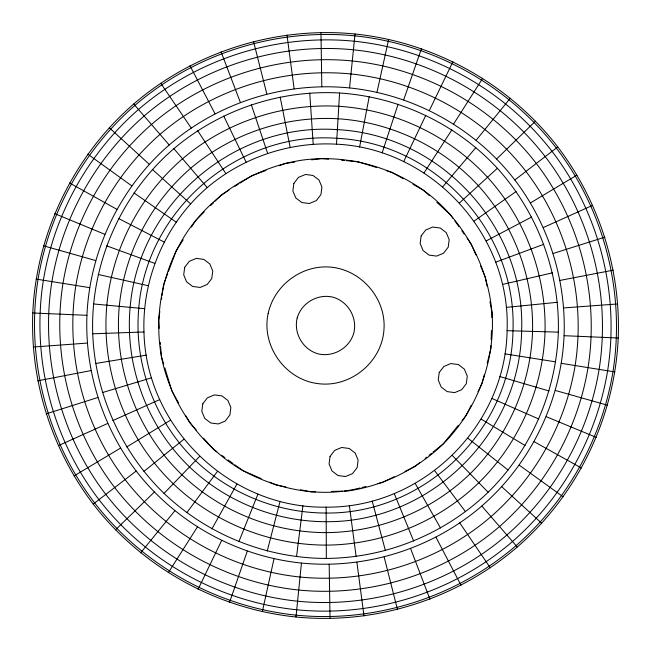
<?xml version="1.0" encoding="UTF-8"?>
<svg xmlns="http://www.w3.org/2000/svg" width="651" height="651" viewBox="0 0 651 651"><rect width="100%" height="100%" fill="white"/><g stroke="black" fill="none" stroke-linecap="round" stroke-linejoin="round"><path stroke-width="0.98" d="M92.727 333.8C90.286 263.924 120.842 194.234 173.882 148.68C219.477 109.881 279.816 89.602 339.594 93.003C399.34 96.853 456.79 124.268 497.364 168.292C537.612 212.625 559.811 272.281 558.33 332.132C556.393 391.975 530.842 450.272 488.136 492.237C445.121 533.885 386.206 557.98 326.33 558.42C266.462 558.412 207.376 534.731 164.06 493.401C121.053 451.737 95.087 393.627 92.727 333.8L143.969 331.969C142.064 277.481 165.891 223.13 207.254 187.602C242.815 157.347 289.874 141.536 336.494 144.18C432.101 148.64 511.141 235.044 507.08 330.675C505.689 426.372 421.856 508.146 326.151 507.153C230.454 508.83 146.036 427.658 143.969 331.969M490.984 345.632L490.887 348.643L487.208 363.234M491.163 339.619L491.448 330.594M491.847 317.558L492.001 312.545L489.959 301.706M336.494 144.18L339.594 93.003M32.786 312.985C36.301 233.327 73.522 156.273 133.732 103.997C194.088 51.893 275.674 26.089 355.015 34.007C434.331 42.152 509.09 83.792 557.777 146.931C599.197 201.24 620.867 269.766 618.214 338.015C614.699 417.673 577.478 494.727 517.268 547.003C456.912 599.107 375.326 624.911 295.985 616.993C216.669 608.848 141.91 567.208 93.223 504.069C51.803 449.76 30.133 381.234 32.786 312.985L86.933 315.304C89.805 250.383 120.142 187.578 169.203 144.978C218.394 102.508 284.894 81.481 349.554 87.934C414.199 94.574 475.124 128.507 514.811 179.969C548.565 224.229 566.224 280.076 564.067 335.696C561.195 400.617 530.858 463.422 481.797 506.022C432.606 548.492 366.106 569.519 301.446 563.066C236.801 556.426 175.876 522.493 136.189 471.031C102.435 426.771 84.776 370.924 86.933 315.304M295.985 616.993L301.446 563.066M349.554 87.934L355.015 34.007M296.539 556.613L302.918 505.737M159.829 311.43L158.575 320.373L159.202 328.373M161.497 299.509L161.774 297.523M162.05 295.538L163.58 284.609L167.771 273.33M359.588 147.077L369.207 96.714M262.345 611.598L274.03 558.672M376.97 92.328L388.655 39.402M484.263 374.903L482.049 383.659L478.005 391.731M267.227 551.015L280.052 501.376M382.121 152.895L398.103 104.184M229.559 602.33L247.307 551.12M403.693 99.88L421.441 48.67M168.471 271.451L176.161 250.757L183.216 239.796M238.86 541.713L257.934 494.117M403.734 161.554L425.811 115.284M198.067 589.318L221.641 540.517M429.359 110.483L452.933 61.682M471.275 405.182L465.888 415.948L462.096 420.627M211.925 528.856L236.923 484.092M168.3 572.742L197.383 527.001M453.617 123.999L482.7 78.258M191.37 227.15L195.715 220.404L204.259 211.925M424.053 172.906L451.867 129.834M186.853 512.663L217.377 471.462M458.312 425.306L443.16 444.015L432.964 452.144M140.665 552.821L174.859 510.766M476.141 140.234L510.335 98.179M442.753 186.764L475.848 147.606M164.06 493.401L199.597 456.441M210.664 205.561L213.512 202.738M214.936 201.322L221.34 194.958L228.965 190.125M115.52 529.824L154.368 492.026M496.632 158.974L535.48 121.176M459.533 202.892L497.364 168.292M143.912 471.373L183.883 439.262M419.635 462.78L414.931 466.539L405.028 471.405M425.127 458.402L426.698 457.148M429.05 455.277L431.401 453.397M93.223 504.069L136.189 471.031M514.811 179.969L557.777 146.931M474.115 221.039L516.056 191.557M234.897 186.365L238.282 184.217M239.983 183.143L251.839 175.624L265.982 170.481M126.75 446.96L170.497 420.22M74.059 475.897L120.573 448.075M530.427 202.925L576.941 175.103M486.248 240.903L531.623 217.027M394.229 476.711L382.519 482.464L377.653 483.66M58.297 445.691L107.732 423.451M592.703 205.309L543.268 227.549M112.851 420.546L159.658 399.624M495.745 262.158L543.805 244.28M279.181 165.688L285.781 163.287L294.732 162.107M97.837 397.509L46.156 413.857M553.163 253.491L604.844 237.143M102.443 392.569L151.545 377.808M360.117 487.949C320.129 498.324 276.83 489.471 241.139 469.623C201.452 446 172.482 406.094 162.327 361.045C152.83 315.849 162.571 267.512 188.831 229.518C215.652 191.923 257.812 166.355 303.553 159.951C349.375 154.214 396.744 167.917 432.435 197.229C467.695 227.061 489.69 271.19 492.302 317.297C494.231 363.445 476.662 409.52 444.503 442.664C418.284 468.663 383.992 485.76 347.447 491.049L344.436 491.123M362.062 487.477L365.96 486.517M502.45 284.446L552.398 272.859M37.782 380.827L91.01 370.59M559.99 280.41L613.218 270.173M95.697 363.494L146.28 355.129M311.634 159.861L321.578 158.543L328.576 159.137M506.25 307.41L557.264 302.308M33.307 347.048L87.364 343.061M563.636 307.939L617.693 303.952M315.361 491.806L311.349 491.904L300.518 489.78M331.4 491.432L342.434 491.171M507.08 330.675L558.33 332.132M564.067 335.696L618.214 338.015M341.572 160.244L344.566 160.496M346.568 160.667L357.562 161.603L376.717 167.559M93.573 303.96L144.628 308.704M504.924 353.851L555.572 361.85M36.212 279.084L89.732 287.677M561.268 363.323L614.788 371.916M285.748 486.891L275.902 484.971L269.465 482.171M98.236 274.478L148.257 285.716M43.56 245.818L95.721 260.555M555.279 390.445L607.44 405.182M499.83 376.563L549.029 390.974M386.295 170.546L392.048 172.328L403.376 178.789M106.626 245.842L154.8 263.37M54.717 213.626L104.811 234.319M546.189 416.681L596.283 437.374M261.181 478.575L242.782 470.575L234.661 464.7M491.863 398.436L538.825 419.024M164.15 242.058L118.604 218.5M69.535 182.947L116.887 209.313M534.113 441.687L581.465 468.053M412.962 184.257L423.419 190.214L429.367 195.593M481.17 419.114L525.113 445.536M133.984 192.924L176.144 222.105M87.812 154.189L131.787 185.885M519.213 465.115L563.188 496.811M216.783 451.753L213.528 449.402L203.519 438.172M221.657 455.285L224.904 457.637M228.159 459.988L233.034 463.52M467.923 438.245L508.122 470.071M152.513 169.52L190.588 203.861M436.813 202.323L450.207 214.431L453.12 218.516M109.311 127.759L149.307 164.337M501.693 486.663L541.689 523.241M452.339 455.537L488.136 492.237M196.187 429.929L189.514 422.434L185.584 415.436M133.732 103.997L169.203 144.978M481.797 506.022L517.268 547.003M173.882 148.68L207.254 187.602M434.665 470.689L465.481 511.67M454.87 220.966L458.947 226.678M461.852 230.763L464.187 234.035M467.092 238.12L471.169 243.832L475.889 254.907M160.74 83.23L191.223 128.052M459.777 522.948L490.26 567.77M197.733 130.745L225.856 173.614M415.208 483.457L440.524 528.042M178.724 403.189L171.856 390.934L164.866 367.896M189.978 65.743L215.05 113.795M435.95 537.205L461.022 585.257M223.692 116.008L246.102 162.123M480.601 265.982L485.32 277.057L486.989 285.927M394.27 493.629L413.678 541.087M240.374 102.402L221.055 51.763M410.626 548.598L429.945 599.237M251.31 104.705L267.642 153.31M163.702 364.055L161.375 356.382L160.602 346.381M372.201 501.042L385.384 550.591M253.54 41.493L266.853 94.029M384.147 556.971L397.46 609.507M280.158 97.032L290.143 147.321M286.993 35.056L294.122 88.788M349.375 505.575L356.113 556.402M356.878 562.212L364.007 615.944M160.292 342.377L160.447 344.379M309.746 93.109L313.212 144.262M320.976 32.55L321.814 86.746M329.186 564.254L330.024 618.45M326.151 507.153L326.33 558.42M106.829 305.197C100.783 370.834 125.798 438.074 173.28 483.807C214.122 522.777 269.831 545.099 326.281 545.115C382.731 544.7 438.286 521.98 478.843 482.708C519.107 443.144 543.203 388.175 545.025 331.758C546.417 275.324 525.487 219.07 487.542 177.275C449.288 135.766 395.124 109.913 338.789 106.292C282.428 103.086 225.539 122.201 182.54 158.787C139.827 195.699 112.257 249.007 106.829 305.197M119.271 306.352C113.567 368.254 137.166 431.67 181.946 474.799C220.461 511.556 272.997 532.608 326.241 532.616C379.476 532.225 431.865 510.799 470.12 473.765C508.089 436.447 530.817 384.611 532.534 331.4C533.853 278.172 514.111 225.124 478.33 185.706C442.249 146.556 391.161 122.185 338.032 118.759C284.878 115.74 231.227 133.772 190.678 168.267C150.389 203.079 124.39 253.353 119.271 306.352M130.135 307.362C124.74 366.008 147.085 426.079 189.506 466.93C225.995 501.75 275.764 521.695 326.2 521.703C429.912 522.517 519.856 434.787 521.622 331.09C525.764 227.459 440.955 134.749 337.373 129.655C233.929 122.201 138.549 203.983 130.135 307.362M138.769 308.159C133.601 364.218 154.971 421.636 195.52 460.68C230.389 493.963 277.961 513.029 326.167 513.037C424.981 514.062 511.523 429.644 512.964 330.838C517.154 232.114 435.552 142.911 336.844 138.305C238.307 130.949 146.532 209.646 138.769 308.159M297.19 317.94C293.438 333.222 302.821 349.449 317.94 353.81C333.222 357.562 349.449 348.179 353.81 333.06C357.562 317.778 348.179 301.551 333.06 297.19C317.778 293.438 301.551 302.821 297.19 317.94M268.188 313.302C261.108 345.364 284.699 379.134 317.24 383.512C349.717 388.387 381.795 362.542 383.944 329.78C386.588 297.051 358.62 266.804 325.777 266.902C298.703 266.91 273.957 286.847 268.188 313.302M38.035 279.377C25.601 357.627 46.49 440.06 94.688 502.946C143.065 565.686 217.353 607.066 296.172 615.154C375.009 623.023 456.091 597.382 516.064 545.611C567.2 500.985 601.947 438.595 612.965 371.623C625.399 293.373 604.51 210.94 556.312 148.054C507.935 85.314 433.647 43.934 354.828 35.846C275.991 27.977 194.909 53.618 134.936 105.389C83.8 150.015 49.053 212.405 38.035 279.377M43.381 280.239C31.175 357.033 51.673 437.928 98.976 499.642C146.459 561.219 219.363 601.825 296.718 609.767C374.089 617.49 453.657 592.329 512.516 541.51C562.708 497.722 596.812 436.487 607.619 370.761C619.825 293.967 599.327 213.072 552.024 151.357C504.541 89.781 431.637 49.175 354.282 41.233C276.911 33.51 197.343 58.671 138.484 109.49C88.292 153.278 54.188 214.513 43.381 280.239M51.893 281.598C40.053 356.081 59.933 434.534 105.804 494.394C151.854 554.115 222.569 593.492 297.588 601.198C372.624 608.685 449.792 584.281 506.877 535C555.555 492.53 588.626 433.143 599.107 369.402C610.947 294.919 591.067 216.466 545.196 156.606C499.146 96.885 428.431 57.508 353.412 49.801C278.376 42.315 201.208 66.719 144.123 116C95.445 158.47 62.374 217.857 51.893 281.598M62.976 283.38C51.616 354.844 70.69 430.124 114.706 487.55C158.893 544.854 226.735 582.637 298.719 590.034C370.72 597.219 444.763 573.8 499.529 526.513C546.238 485.76 577.974 428.781 588.024 367.62C599.384 296.156 580.31 220.876 536.294 163.45C492.107 106.146 424.265 68.363 352.281 60.966C280.28 53.781 206.237 77.2 151.471 124.487C104.762 165.24 73.026 222.219 62.976 283.38M75.882 285.447C65.084 353.395 83.214 424.973 125.073 479.584C167.079 534.064 231.593 569.999 300.03 577.022C368.49 583.857 438.896 561.593 490.976 516.634C535.382 477.883 565.556 423.703 575.118 365.553C585.916 297.605 567.786 226.027 525.927 171.416C483.921 116.936 419.407 81.001 350.97 73.978C282.51 67.143 212.104 89.407 160.024 134.366C115.618 173.117 85.444 227.297 75.882 285.447M184.689 267.325L183.712 274.844L186.617 281.85L192.639 286.456L200.158 287.441L207.156 284.536L211.77 278.514L212.755 270.995L209.842 263.989L203.828 259.383L196.309 258.398L189.303 261.303L184.689 267.325M202.786 403.832L201.81 411.351L204.715 418.357L210.737 422.963L218.256 423.947L225.254 421.042L229.868 415.021L230.853 407.502L227.94 400.495L221.926 395.889L214.407 394.905L207.4 397.81L202.786 403.832M293.861 183.395L292.877 190.914L295.79 197.92L301.812 202.534L309.331 203.511L316.329 200.606L320.943 194.584L321.928 187.065L319.014 180.067L313.001 175.453L305.482 174.468L298.475 177.381L293.861 183.395M330.057 456.416L329.072 463.935L331.986 470.933L337.999 475.547L345.518 476.532L352.525 473.619L357.139 467.605L358.123 460.086L355.21 453.08L349.188 448.466L341.669 447.489L334.671 450.394L330.057 456.416M421.132 235.979L420.147 243.498L423.06 250.505L429.074 255.111L436.593 256.095L443.6 253.19L448.213 247.168L449.19 239.649L446.285 232.643L440.263 228.037L432.744 227.053L425.746 229.958L421.132 235.979M439.23 372.486L438.245 380.005L441.158 387.011L447.172 391.617L454.691 392.602L461.697 389.697L466.311 383.675L467.288 376.156L464.383 369.15L458.361 364.544L450.842 363.559L443.844 366.464L439.23 372.486"/></g></svg>
